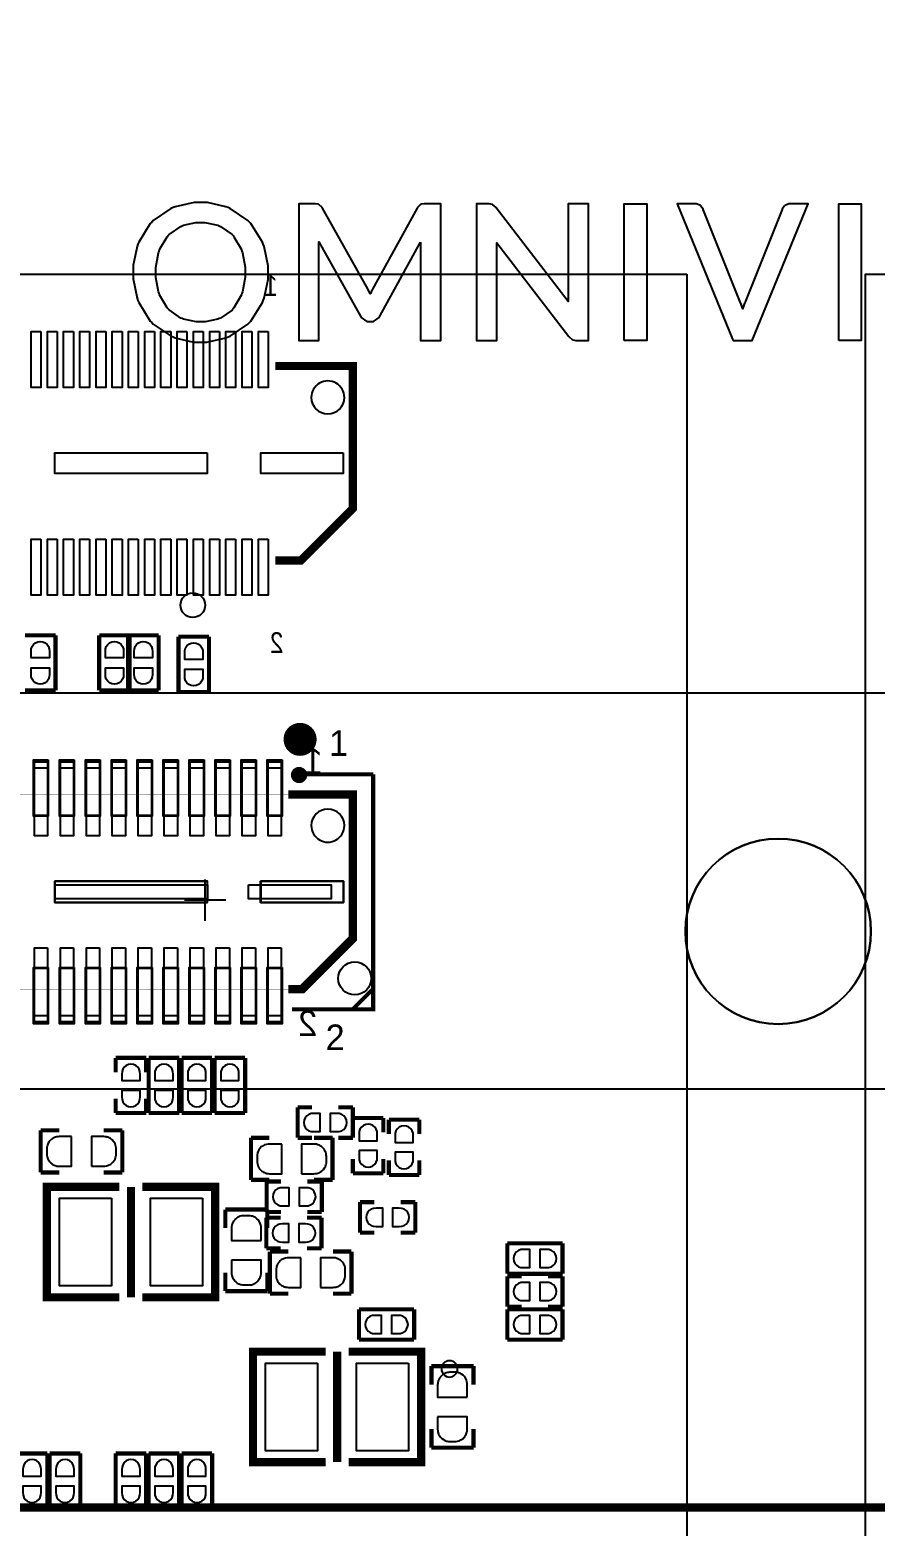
# Model space of a CAD drawing. Extents: x -163 to 81, y -104 to 74.
# Drawn here: x -4 to 22.04, y -77.41 to -31.29 of the extents above; entities that cross this region are included whole.
import ezdxf

# ---------------------------------------------------------------- set-up
doc = ezdxf.new("R2010")
doc.units = 0
for name, color, linetype in [('BG_OUTLINE', 254, 'CONTINUOUS'), ('DF_TITLE_BLOCK', 85, 'CONTINUOUS'), ('PG_DISPLAY_TOP', 85, 'CONTINUOUS'), ('PG_SILKSCREEN_TOP', 7, 'CONTINUOUS'), ('PIN_TOP', 143, 'CONTINUOUS')]:
    doc.layers.add(name, color=color, linetype=linetype)

msp = doc.modelspace()

# ---------------------------------------------------------------- linework, layer by layer
at = {"layer": 'BG_OUTLINE'}
msp.add_lwpolyline([(-125.323854, -63.92799), (74.676, -63.92799), (74.676, 66.072004), (-125.323854, 66.072004)], close=True, dxfattribs=at)
at = {"layer": 'DF_TITLE_BLOCK', "const_width": 0.254}
msp.add_lwpolyline([(-92.329, -103.505), (47.371, -103.505), (47.371, -76.835), (-92.329, -76.835), (-92.329, -103.505)], dxfattribs=at)
at = {"layer": 'PG_DISPLAY_TOP'}
for points in [[(16.235934, -38.817296), (16.235934, -84.517484), (-24.363934, -84.517484), (-24.363934, -38.817296)], [(62.336934, -38.817296), (62.336934, -84.517484), (21.737066, -84.517484), (21.737066, -38.817296)], [(-3.664204, -40.58539), (-3.664204, -42.31259), (-3.964178, -42.31259), (-3.964178, -40.58539)], [(-3.163824, -40.58539), (-3.163824, -42.31259), (-3.463798, -42.31259), (-3.463798, -40.58539)], [(-2.664206, -40.58539), (-2.664206, -42.31259), (-2.96418, -42.31259), (-2.96418, -40.58539)], [(-2.163826, -40.58539), (-2.163826, -42.31259), (-2.4638, -42.31259), (-2.4638, -40.58539)], [(-1.664208, -40.58539), (-1.664208, -42.31259), (-1.964182, -42.31259), (-1.964182, -40.58539)], [(-1.163828, -40.58539), (-1.163828, -42.31259), (-1.463802, -42.31259), (-1.463802, -40.58539)], [(-0.66421, -40.58539), (-0.66421, -42.31259), (-0.964184, -42.31259), (-0.964184, -40.58539)], [(-0.16383, -40.58539), (-0.16383, -42.31259), (-0.463804, -42.31259), (-0.463804, -40.58539)], [(0.335788, -40.58539), (0.335788, -42.31259), (0.035814, -42.31259), (0.035814, -40.58539)], [(0.836168, -40.58539), (0.836168, -42.31259), (0.536194, -42.31259), (0.536194, -40.58539)], [(1.335786, -40.58539), (1.335786, -42.31259), (1.035812, -42.31259), (1.035812, -40.58539)], [(1.836166, -40.58539), (1.836166, -42.31259), (1.536192, -42.31259), (1.536192, -40.58539)], [(2.335784, -40.58539), (2.335784, -42.31259), (2.03581, -42.31259), (2.03581, -40.58539)], [(2.83591, -40.58539), (2.83591, -42.31259), (2.535936, -42.31259), (2.535936, -40.58539)], [(3.335782, -40.58539), (3.335782, -42.31259), (3.035808, -42.31259), (3.035808, -40.58539)], [(1.4605, -44.33189), (1.4605, -44.96689), (-3.2385, -44.96689), (-3.2385, -44.33189)], [(5.650992, -44.33189), (5.650992, -44.96689), (3.110992, -44.96689), (3.110992, -44.33189)], [(-3.664204, -46.98619), (-3.664204, -48.71339), (-3.964178, -48.71339), (-3.964178, -46.98619)], [(-3.163824, -46.98619), (-3.163824, -48.71339), (-3.463798, -48.71339), (-3.463798, -46.98619)], [(-2.664206, -46.98619), (-2.664206, -48.71339), (-2.96418, -48.71339), (-2.96418, -46.98619)], [(-2.163826, -46.98619), (-2.163826, -48.71339), (-2.4638, -48.71339), (-2.4638, -46.98619)], [(-1.664208, -46.98619), (-1.664208, -48.71339), (-1.964182, -48.71339), (-1.964182, -46.98619)], [(-1.163828, -46.98619), (-1.163828, -48.71339), (-1.463802, -48.71339), (-1.463802, -46.98619)], [(-0.66421, -46.98619), (-0.66421, -48.71339), (-0.964184, -48.71339), (-0.964184, -46.98619)], [(-0.16383, -46.98619), (-0.16383, -48.71339), (-0.463804, -48.71339), (-0.463804, -46.98619)], [(0.335788, -46.98619), (0.335788, -48.71339), (0.035814, -48.71339), (0.035814, -46.98619)], [(0.836168, -46.98619), (0.836168, -48.71339), (0.536194, -48.71339), (0.536194, -46.98619)], [(1.335786, -46.98619), (1.335786, -48.71339), (1.035812, -48.71339), (1.035812, -46.98619)], [(1.836166, -46.98619), (1.836166, -48.71339), (1.536192, -48.71339), (1.536192, -46.98619)], [(2.335784, -46.98619), (2.335784, -48.71339), (2.03581, -48.71339), (2.03581, -46.98619)], [(2.83591, -46.98619), (2.83591, -48.71339), (2.535936, -48.71339), (2.535936, -46.98619)], [(3.335782, -46.98619), (3.335782, -48.71339), (3.035808, -48.71339), (3.035808, -46.98619)], [(-3.43535, -53.79339), (-3.43535, -55.52059), (-3.89255, -55.52059), (-3.89255, -53.79339)], [(-2.635504, -53.79339), (-2.635504, -55.52059), (-3.092704, -55.52059), (-3.092704, -53.79339)], [(-1.835404, -53.79339), (-1.835404, -55.52059), (-2.292604, -55.52059), (-2.292604, -53.79339)], [(-1.035304, -53.79339), (-1.035304, -55.52059), (-1.492504, -55.52059), (-1.492504, -53.79339)], [(-0.235458, -53.79339), (-0.235458, -55.52059), (-0.692658, -55.52059), (-0.692658, -53.79339)], [(0.564642, -53.79339), (0.564642, -55.52059), (0.107442, -55.52059), (0.107442, -53.79339)], [(1.364488, -53.79339), (1.364488, -55.52059), (0.907288, -55.52059), (0.907288, -53.79339)], [(2.164588, -53.79339), (2.164588, -55.52059), (1.707388, -55.52059), (1.707388, -53.79339)], [(2.964688, -53.79339), (2.964688, -55.52059), (2.507488, -55.52059), (2.507488, -53.79339)], [(3.764534, -53.79339), (3.764534, -55.52059), (3.307334, -55.52059), (3.307334, -53.79339)], [(-3.885184, -55.49265), (-3.435096, -55.49265), (-3.435096, -54.04231), (-3.885184, -54.04231)], [(-3.085338, -55.49265), (-2.63525, -55.49265), (-2.63525, -54.04231), (-3.085338, -54.04231)], [(-2.285238, -55.49265), (-1.83515, -55.49265), (-1.83515, -54.04231), (-2.285238, -54.04231)], [(-1.485138, -55.49265), (-1.03505, -55.49265), (-1.03505, -54.04231), (-1.485138, -54.04231)], [(-0.685292, -55.49265), (-0.235204, -55.49265), (-0.235204, -54.04231), (-0.685292, -54.04231)], [(0.114808, -55.49265), (0.564896, -55.49265), (0.564896, -54.04231), (0.114808, -54.04231)], [(0.914654, -55.49265), (1.364742, -55.49265), (1.364742, -54.04231), (0.914654, -54.04231)], [(1.714754, -55.49265), (2.164842, -55.49265), (2.164842, -54.04231), (1.714754, -54.04231)], [(2.514854, -55.49265), (2.964942, -55.49265), (2.964942, -54.04231), (2.514854, -54.04231)], [(3.3147, -55.49265), (3.764788, -55.49265), (3.764788, -54.04231), (3.3147, -54.04231)], [(1.4605, -57.53227), (1.4605, -58.18251), (-3.2385, -58.18251), (-3.2385, -57.53227)], [(1.464818, -58.18251), (1.464818, -57.532524), (-3.235198, -57.532524), (-3.235198, -58.18251)], [(5.65658, -57.53227), (5.65658, -58.18251), (3.10642, -58.18251), (3.10642, -57.53227)], [(5.659882, -58.18251), (5.659882, -57.532524), (3.109976, -57.532524), (3.109976, -58.18251)], [(-3.43535, -60.19419), (-3.43535, -61.92139), (-3.89255, -61.92139), (-3.89255, -60.19419)], [(-3.885184, -61.67247), (-3.435096, -61.67247), (-3.435096, -60.22213), (-3.885184, -60.22213)], [(-2.635504, -60.19419), (-2.635504, -61.92139), (-3.092704, -61.92139), (-3.092704, -60.19419)], [(-3.085338, -61.67247), (-2.63525, -61.67247), (-2.63525, -60.22213), (-3.085338, -60.22213)], [(-1.835404, -60.19419), (-1.835404, -61.92139), (-2.292604, -61.92139), (-2.292604, -60.19419)], [(-2.285238, -61.67247), (-1.83515, -61.67247), (-1.83515, -60.22213), (-2.285238, -60.22213)], [(-1.035304, -60.19419), (-1.035304, -61.92139), (-1.492504, -61.92139), (-1.492504, -60.19419)], [(-1.485138, -61.67247), (-1.03505, -61.67247), (-1.03505, -60.22213), (-1.485138, -60.22213)], [(-0.235458, -60.19419), (-0.235458, -61.92139), (-0.692658, -61.92139), (-0.692658, -60.19419)], [(-0.685292, -61.67247), (-0.235204, -61.67247), (-0.235204, -60.22213), (-0.685292, -60.22213)], [(0.564642, -60.19419), (0.564642, -61.92139), (0.107442, -61.92139), (0.107442, -60.19419)], [(0.114808, -61.67247), (0.564896, -61.67247), (0.564896, -60.22213), (0.114808, -60.22213)], [(1.364488, -60.19419), (1.364488, -61.92139), (0.907288, -61.92139), (0.907288, -60.19419)], [(0.914654, -61.67247), (1.364742, -61.67247), (1.364742, -60.22213), (0.914654, -60.22213)], [(2.164588, -60.19419), (2.164588, -61.92139), (1.707388, -61.92139), (1.707388, -60.19419)], [(1.714754, -61.67247), (2.164842, -61.67247), (2.164842, -60.22213), (1.714754, -60.22213)], [(2.964688, -60.19419), (2.964688, -61.92139), (2.507488, -61.92139), (2.507488, -60.19419)], [(2.514854, -61.67247), (2.964942, -61.67247), (2.964942, -60.22213), (2.514854, -60.22213)], [(3.764534, -60.19419), (3.764534, -61.92139), (3.307334, -61.92139), (3.307334, -60.19419)], [(3.3147, -61.67247), (3.764788, -61.67247), (3.764788, -60.22213), (3.3147, -60.22213)], [(-2.7178, -65.40119), (-3.0988, -65.40119), (-3.1369, -65.40373), (-3.18516, -65.41135), (-3.24866, -65.43167), (-3.31724, -65.46977), (-3.35026, -65.49263), (-3.38836, -65.53327), (-3.42138, -65.57645), (-3.44932, -65.62471), (-3.46456, -65.67297), (-3.46964, -65.69837), (-3.4798, -65.73901), (-3.4798, -65.93713), (-3.47726, -65.97015), (-3.47218, -66.01333), (-3.46202, -66.05143), (-3.44678, -66.08953), (-3.43154, -66.12001), (-3.41122, -66.15303), (-3.39344, -66.17589), (-3.37058, -66.20129), (-3.3528, -66.21907), (-3.32994, -66.23685), (-3.30962, -66.25209), (-3.28422, -66.26733), (-3.25374, -66.28257), (-3.22072, -66.29527), (-3.19532, -66.30289), (-3.17754, -66.30797), (-3.13944, -66.31305), (-3.0988, -66.31559), (-2.7178, -66.31559)], [(-2.1082, -66.31559), (-1.7272, -66.31559), (-1.6891, -66.31305), (-1.64084, -66.30543), (-1.57734, -66.28511), (-1.50876, -66.24701), (-1.47574, -66.22415), (-1.43764, -66.18351), (-1.40462, -66.14033), (-1.37668, -66.09207), (-1.36144, -66.04381), (-1.35636, -66.01841), (-1.3462, -65.97777), (-1.3462, -65.77965), (-1.34874, -65.74663), (-1.35382, -65.70345), (-1.36398, -65.66535), (-1.37922, -65.62725), (-1.39446, -65.59677), (-1.41478, -65.56375), (-1.43256, -65.54089), (-1.45542, -65.51549), (-1.4732, -65.49771), (-1.49606, -65.47993), (-1.51638, -65.46469), (-1.54178, -65.44945), (-1.57226, -65.43421), (-1.60528, -65.42151), (-1.63068, -65.41389), (-1.64846, -65.40881), (-1.68656, -65.40373), (-1.7272, -65.40119), (-2.1082, -65.40119)], [(3.7592, -65.62979), (3.3782, -65.62979), (3.3401, -65.63233), (3.29184, -65.63995), (3.22834, -65.66027), (3.15976, -65.69837), (3.12674, -65.72123), (3.08864, -65.76187), (3.05562, -65.80505), (3.02768, -65.85331), (3.01244, -65.90157), (3.00736, -65.92697), (2.9972, -65.96761), (2.9972, -66.16573), (2.99974, -66.19875), (3.00482, -66.24193), (3.01498, -66.28003), (3.03022, -66.31813), (3.04546, -66.34861), (3.06578, -66.38163), (3.08356, -66.40449), (3.10642, -66.42989), (3.1242, -66.44767), (3.14706, -66.46545), (3.16738, -66.48069), (3.19278, -66.49593), (3.22326, -66.51117), (3.25628, -66.52387), (3.28168, -66.53149), (3.29946, -66.53657), (3.33756, -66.54165), (3.3782, -66.54419), (3.7592, -66.54419)], [(4.3688, -66.54419), (4.7498, -66.54419), (4.7879, -66.54165), (4.83616, -66.53403), (4.89966, -66.51371), (4.96824, -66.47561), (5.00126, -66.45275), (5.03936, -66.41211), (5.07238, -66.36893), (5.10032, -66.32067), (5.11556, -66.27241), (5.12064, -66.24701), (5.1308, -66.20637), (5.1308, -66.00825), (5.12826, -65.97523), (5.12318, -65.93205), (5.11302, -65.89395), (5.09778, -65.85585), (5.08254, -65.82537), (5.06222, -65.79235), (5.04444, -65.76949), (5.02158, -65.74409), (5.0038, -65.72631), (4.98094, -65.70853), (4.96062, -65.69329), (4.93522, -65.67805), (4.90474, -65.66281), (4.87172, -65.65011), (4.84632, -65.64249), (4.82854, -65.63741), (4.79044, -65.63233), (4.7498, -65.62979), (4.3688, -65.62979)], [(-1.491234, -67.30238), (-1.491234, -70.0024), (-3.09118, -70.0024), (-3.09118, -67.30238)], [(1.31318, -67.30238), (1.31318, -70.0024), (-0.286766, -70.0024), (-0.286766, -67.30238)], [(3.1242, -68.60159), (3.1242, -68.22059), (3.12166, -68.18249), (3.11404, -68.13423), (3.09372, -68.07073), (3.05562, -68.00215), (3.03276, -67.96913), (2.99212, -67.93103), (2.94894, -67.89801), (2.90068, -67.87007), (2.85242, -67.85483), (2.82702, -67.84975), (2.78638, -67.83959), (2.58826, -67.83959), (2.55524, -67.84213), (2.51206, -67.84721), (2.47396, -67.85737), (2.43586, -67.87261), (2.40538, -67.88785), (2.37236, -67.90817), (2.3495, -67.92595), (2.3241, -67.94881), (2.30632, -67.96659), (2.28854, -67.98945), (2.2733, -68.00977), (2.25806, -68.03517), (2.24282, -68.06565), (2.23012, -68.09867), (2.2225, -68.12407), (2.21742, -68.14185), (2.21234, -68.17995), (2.2098, -68.22059), (2.2098, -68.60159)], [(4.3434, -69.13499), (3.9624, -69.13499), (3.9243, -69.13753), (3.87604, -69.14515), (3.81254, -69.16547), (3.74396, -69.20357), (3.71094, -69.22643), (3.67284, -69.26707), (3.63982, -69.31025), (3.61188, -69.35851), (3.59664, -69.40677), (3.59156, -69.43217), (3.5814, -69.47281), (3.5814, -69.67093), (3.58394, -69.70395), (3.58902, -69.74713), (3.59918, -69.78523), (3.61442, -69.82333), (3.62966, -69.85381), (3.64998, -69.88683), (3.66776, -69.90969), (3.69062, -69.93509), (3.7084, -69.95287), (3.73126, -69.97065), (3.75158, -69.98589), (3.77698, -70.00113), (3.80746, -70.01637), (3.84048, -70.02907), (3.86588, -70.03669), (3.88366, -70.04177), (3.92176, -70.04685), (3.9624, -70.04939), (4.3434, -70.04939)], [(4.953, -70.04939), (5.334, -70.04939), (5.3721, -70.04685), (5.42036, -70.03923), (5.48386, -70.01891), (5.55244, -69.98081), (5.58546, -69.95795), (5.62356, -69.91731), (5.65658, -69.87413), (5.68452, -69.82587), (5.69976, -69.77761), (5.70484, -69.75221), (5.715, -69.71157), (5.715, -69.51345), (5.71246, -69.48043), (5.70738, -69.43725), (5.69722, -69.39915), (5.68198, -69.36105), (5.66674, -69.33057), (5.64642, -69.29755), (5.62864, -69.27469), (5.60578, -69.24929), (5.588, -69.23151), (5.56514, -69.21373), (5.54482, -69.19849), (5.51942, -69.18325), (5.48894, -69.16801), (5.45592, -69.15531), (5.43052, -69.14769), (5.41274, -69.14261), (5.37464, -69.13753), (5.334, -69.13499), (4.953, -69.13499)], [(2.2098, -69.21119), (2.2098, -69.59219), (2.21234, -69.63029), (2.21996, -69.67855), (2.24028, -69.74205), (2.27838, -69.81063), (2.30124, -69.84365), (2.34188, -69.88175), (2.38506, -69.91477), (2.43332, -69.94271), (2.48158, -69.95795), (2.50698, -69.96303), (2.54762, -69.97319), (2.74574, -69.97319), (2.77876, -69.97065), (2.82194, -69.96557), (2.86004, -69.95541), (2.89814, -69.94017), (2.92862, -69.92493), (2.96164, -69.90461), (2.9845, -69.88683), (3.0099, -69.86397), (3.02768, -69.84619), (3.04546, -69.82333), (3.0607, -69.80301), (3.07594, -69.77761), (3.09118, -69.74713), (3.10388, -69.71411), (3.1115, -69.68871), (3.11658, -69.67093), (3.12166, -69.63283), (3.1242, -69.59219), (3.1242, -69.21119)], [(4.858766, -72.38238), (4.858766, -75.0824), (3.25882, -75.0824), (3.25882, -72.38238)], [(7.662926, -72.38238), (7.662926, -75.0824), (6.063234, -75.0824), (6.063234, -72.38238)], [(9.4742, -73.42759), (9.4742, -73.04659), (9.47166, -73.00849), (9.46404, -72.96023), (9.44372, -72.89673), (9.40562, -72.82815), (9.38276, -72.79513), (9.34212, -72.75703), (9.29894, -72.72401), (9.25068, -72.69607), (9.20242, -72.68083), (9.17702, -72.67575), (9.13638, -72.66559), (8.93826, -72.66559), (8.90524, -72.66813), (8.86206, -72.67321), (8.82396, -72.68337), (8.78586, -72.69861), (8.75538, -72.71385), (8.72236, -72.73417), (8.6995, -72.75195), (8.6741, -72.77481), (8.65632, -72.79259), (8.63854, -72.81545), (8.6233, -72.83577), (8.60806, -72.86117), (8.59282, -72.89165), (8.58012, -72.92467), (8.5725, -72.95007), (8.56742, -72.96785), (8.56234, -73.00595), (8.5598, -73.04659), (8.5598, -73.42759)], [(8.5598, -74.03719), (8.5598, -74.41819), (8.56234, -74.45629), (8.56996, -74.50455), (8.59028, -74.56805), (8.62838, -74.63663), (8.65124, -74.66965), (8.69188, -74.70775), (8.73506, -74.74077), (8.78332, -74.76871), (8.83158, -74.78395), (8.85698, -74.78903), (8.89762, -74.79919), (9.09574, -74.79919), (9.12876, -74.79665), (9.17194, -74.79157), (9.21004, -74.78141), (9.24814, -74.76617), (9.27862, -74.75093), (9.31164, -74.73061), (9.3345, -74.71283), (9.3599, -74.68997), (9.37768, -74.67219), (9.39546, -74.64933), (9.4107, -74.62901), (9.42594, -74.60361), (9.44118, -74.57313), (9.45388, -74.54011), (9.4615, -74.51471), (9.46658, -74.49693), (9.47166, -74.45883), (9.4742, -74.41819), (9.4742, -74.03719)]]:
    msp.add_lwpolyline(points, close=True, dxfattribs=at)
for points, const_width in [([(3.556, -41.65219), (5.9436, -41.65219), (5.9436, -46.04639), (4.3434, -47.64659), (3.556, -47.64659)], 0.254), ([(4.339844, -60.857384), (5.93979, -59.257438), (5.93979, -54.857396), (-14.06017, -54.857396), (-14.06017, -59.257438), (-12.460224, -60.857384), (4.339844, -60.857384)], 0.009906), ([(3.9624, -54.86019), (5.9436, -54.86019), (5.9436, -59.30519), (4.3942, -60.85459), (3.9624, -60.85459)], 0.254), ([(4.139692, -60.857892), (4.339336, -60.857892), (5.93979, -59.257438), (5.93979, -54.857396), (4.139692, -54.857396)], 0.199898), ([(-1.3589, -62.97549), (-1.3589, -63.41999)], 0.127), ([(-1.3589, -62.97549), (-0.4191, -62.97549)], 0.127), ([(-0.4191, -62.97549), (-0.4191, -63.41999)], 0.127), ([(-0.3429, -62.97549), (0.5969, -62.97549)], 0.127), ([(-0.3429, -62.97549), (-0.3429, -64.67729)], 0.127), ([(0.5969, -62.97549), (0.5969, -64.67729)], 0.127), ([(1.6129, -62.97549), (0.6731, -62.97549)], 0.127), ([(0.6731, -64.67729), (0.6731, -62.97549)], 0.127), ([(1.6129, -64.67729), (1.6129, -62.97549)], 0.127), ([(2.6289, -62.97549), (1.6891, -62.97549)], 0.127), ([(1.6891, -64.67729), (1.6891, -62.97549)], 0.127), ([(2.6289, -64.67729), (2.6289, -62.97549)], 0.127), ([(-1.3589, -64.23279), (-1.3589, -64.67729)], 0.127), ([(-0.4191, -64.23279), (-0.4191, -64.67729)], 0.127), ([(4.24688, -64.49949), (4.69138, -64.49949)], 0.127), ([(4.24688, -65.43929), (4.24688, -64.49949)], 0.127), ([(5.50418, -64.49949), (5.94868, -64.49949)], 0.127), ([(5.94868, -65.43929), (5.94868, -64.49949)], 0.127), ([(-1.3589, -64.67729), (-0.4191, -64.67729)], 0.127), ([(-0.3429, -64.67729), (0.5969, -64.67729)], 0.127), ([(1.6129, -64.67729), (0.6731, -64.67729)], 0.127), ([(2.6289, -64.67729), (1.6891, -64.67729)], 0.127), ([(5.94868, -64.82969), (5.94868, -65.27419)], 0.127), ([(5.94868, -64.82969), (6.88848, -64.82969)], 0.127), ([(6.88848, -64.82969), (6.88848, -65.27419)], 0.127), ([(7.057136, -64.88049), (7.057136, -65.32499)], 0.127), ([(7.057136, -64.88049), (7.996936, -64.88049)], 0.127), ([(7.996936, -64.88049), (7.996936, -65.32499)], 0.127), ([(-3.6703, -65.21069), (-3.0988, -65.21069)], 0.127), ([(-3.6703, -66.50609), (-3.6703, -65.21069)], 0.127), ([(-1.7272, -65.21069), (-1.1557, -65.21069)], 0.127), ([(-1.1557, -66.50609), (-1.1557, -65.21069)], 0.127), ([(2.8067, -65.43929), (2.8067, -66.73469)], 0.127), ([(3.3782, -65.43929), (2.8067, -65.43929)], 0.127), ([(4.24688, -65.43929), (4.69138, -65.43929)], 0.127), ([(5.3213, -65.43929), (4.7498, -65.43929)], 0.127), ([(5.3213, -65.43929), (5.3213, -66.73469)], 0.127), ([(5.50418, -65.43929), (5.94868, -65.43929)], 0.127), ([(5.94868, -66.08699), (5.94868, -66.53149)], 0.127), ([(6.88848, -66.08699), (6.88848, -66.53149)], 0.127), ([(7.057136, -66.13779), (7.057136, -66.58229)], 0.127), ([(7.996936, -66.13779), (7.996936, -66.58229)], 0.127), ([(-3.6703, -66.50609), (-3.0988, -66.50609)], 0.127), ([(-1.2446, -66.95059), (-3.4798, -66.95059), (-3.4798, -70.35419), (-1.2446, -70.35419)], 0.254), ([(-1.7272, -66.50609), (-1.1557, -66.50609)], 0.127), ([(-0.889, -66.95059), (-0.889, -70.35419)], 0.254), ([(-0.5334, -66.95059), (1.7018, -66.95059), (1.7018, -70.35419), (-0.5334, -70.35419)], 0.254), ([(3.3782, -66.73469), (2.8067, -66.73469)], 0.127), ([(3.2893, -67.72529), (3.2893, -66.78549)], 0.127), ([(3.2893, -66.78549), (3.7338, -66.78549)], 0.127), ([(4.5466, -66.78549), (4.9911, -66.78549)], 0.127), ([(5.3213, -66.73469), (4.7498, -66.73469)], 0.127), ([(4.9911, -67.72529), (4.9911, -66.78549)], 0.127), ([(5.94868, -66.53149), (6.88848, -66.53149)], 0.127), ([(7.057136, -66.58229), (7.996936, -66.58229)], 0.127), ([(2.0193, -67.64909), (3.3147, -67.64909)], 0.127), ([(2.0193, -67.64909), (2.0193, -68.22059)], 0.127), ([(3.2893, -67.72529), (3.7338, -67.72529)], 0.127), ([(3.3147, -67.64909), (3.3147, -68.22059)], 0.127), ([(4.5466, -67.72529), (4.9911, -67.72529)], 0.127), ([(6.612636, -67.42049), (6.168136, -67.42049)], 0.127), ([(6.168136, -67.42049), (6.168136, -68.36029)], 0.127), ([(7.869936, -67.42049), (7.425436, -67.42049)], 0.127), ([(7.869936, -67.42049), (7.869936, -68.36029)], 0.127), ([(3.279902, -67.90309), (3.279902, -68.84289)], 0.127), ([(3.724402, -67.90309), (3.279902, -67.90309)], 0.127), ([(4.981702, -67.90309), (4.537202, -67.90309)], 0.127), ([(4.981702, -67.90309), (4.981702, -68.84289)], 0.127), ([(6.612636, -68.36029), (6.168136, -68.36029)], 0.127), ([(7.869936, -68.36029), (7.425436, -68.36029)], 0.127), ([(10.7061, -68.69049), (12.4079, -68.69049)], 0.127), ([(10.7061, -69.63029), (10.7061, -68.69049)], 0.127), ([(12.4079, -69.63029), (12.4079, -68.69049)], 0.127), ([(3.724402, -68.84289), (3.279902, -68.84289)], 0.127), ([(3.3909, -68.94449), (3.3909, -70.23989)], 0.127), ([(3.9624, -68.94449), (3.3909, -68.94449)], 0.127), ([(4.981702, -68.84289), (4.537202, -68.84289)], 0.127), ([(5.9055, -68.94449), (5.334, -68.94449)], 0.127), ([(5.9055, -68.94449), (5.9055, -70.23989)], 0.127), ([(2.0193, -69.59219), (2.0193, -70.16369)], 0.127), ([(3.3147, -69.59219), (3.3147, -70.16369)], 0.127), ([(10.7061, -69.63029), (12.4079, -69.63029)], 0.127), ([(10.7061, -69.70649), (10.7061, -70.64629)], 0.127), ([(11.1506, -69.70649), (10.7061, -69.70649)], 0.127), ([(12.4079, -69.70649), (11.9634, -69.70649)], 0.127), ([(12.4079, -69.70649), (12.4079, -70.64629)], 0.127), ([(2.0193, -70.16369), (3.3147, -70.16369)], 0.127), ([(3.9624, -70.23989), (3.3909, -70.23989)], 0.127), ([(5.9055, -70.23989), (5.334, -70.23989)], 0.127), ([(7.8359, -70.72249), (6.1341, -70.72249)], 0.127), ([(6.1341, -70.72249), (6.1341, -71.66229)], 0.127), ([(7.8359, -70.72249), (7.8359, -71.66229)], 0.127), ([(11.1506, -70.64629), (10.7061, -70.64629)], 0.127), ([(10.7061, -70.72249), (12.4079, -70.72249)], 0.127), ([(10.7061, -71.66229), (10.7061, -70.72249)], 0.127), ([(12.4079, -70.64629), (11.9634, -70.64629)], 0.127), ([(12.4079, -71.66229), (12.4079, -70.72249)], 0.127), ([(5.1054, -75.43419), (2.8702, -75.43419), (2.8702, -72.03059), (5.1054, -72.03059)], 0.254), ([(5.461, -75.43419), (5.461, -72.03059)], 0.254), ([(5.8166, -75.43419), (8.0518, -75.43419), (8.0518, -72.03059), (5.8166, -72.03059)], 0.254), ([(7.8359, -71.66229), (6.1341, -71.66229)], 0.127), ([(10.7061, -71.66229), (12.4079, -71.66229)], 0.127), ([(8.3693, -72.47509), (9.6647, -72.47509)], 0.127), ([(8.3693, -72.47509), (8.3693, -73.04659)], 0.127), ([(9.6647, -72.47509), (9.6647, -73.04659)], 0.127), ([(8.3693, -74.41819), (8.3693, -74.98969)], 0.127), ([(9.6647, -74.41819), (9.6647, -74.98969)], 0.127), ([(-3.4671, -75.16749), (-4.4069, -75.16749)], 0.127), ([(-3.4671, -76.86929), (-3.4671, -75.16749)], 0.127), ([(-2.4511, -75.16749), (-3.3909, -75.16749)], 0.127), ([(-3.3909, -76.86929), (-3.3909, -75.16749)], 0.127), ([(-2.4511, -76.86929), (-2.4511, -75.16749)], 0.127), ([(-0.4191, -75.16749), (-1.3589, -75.16749)], 0.127), ([(-1.3589, -76.86929), (-1.3589, -75.16749)], 0.127), ([(-0.4191, -76.86929), (-0.4191, -75.16749)], 0.127), ([(0.5969, -75.16749), (-0.3429, -75.16749)], 0.127), ([(-0.3429, -76.86929), (-0.3429, -75.16749)], 0.127), ([(0.5969, -76.86929), (0.5969, -75.16749)], 0.127), ([(0.6731, -75.16749), (1.6129, -75.16749)], 0.127), ([(0.6731, -75.16749), (0.6731, -76.86929)], 0.127), ([(1.6129, -75.16749), (1.6129, -76.86929)], 0.127), ([(8.3693, -74.98969), (9.6647, -74.98969)], 0.127), ([(-3.4671, -76.86929), (-4.4069, -76.86929)], 0.127), ([(-2.4511, -76.86929), (-3.3909, -76.86929)], 0.127), ([(-0.4191, -76.86929), (-1.3589, -76.86929)], 0.127), ([(0.5969, -76.86929), (-0.3429, -76.86929)], 0.127), ([(0.6731, -76.86929), (1.6129, -76.86929)], 0.127)]:
    msp.add_lwpolyline(points, dxfattribs=dict(at, const_width=const_width))
for points in [[(4.666742, -42.619422, 0.999948), (5.685282, -42.619422, 1.000052), (4.666742, -42.619422)], [(-18.978118, -76.732638), (56.958992, -76.732638, 0.414214), (58.990992, -74.700638), (58.990992, -53.76799, 0.414214), (56.958992, -51.73599), (-18.978118, -51.73599, 0.414214), (-21.010118, -53.76799), (-21.010118, -74.700638, 0.414214), (-18.978118, -76.732638)], [(4.66725, -55.81777, 1.000052), (5.68579, -55.81777, 0.999948), (4.66725, -55.81777)], [(21.9075, -59.07659, 1), (16.1925, -59.07659, 1), (21.9075, -59.07659)], [(9.175242, -72.561958, 1), (8.67537, -72.561958, 1), (9.175242, -72.561958)]]:
    msp.add_lwpolyline(points, format="xyb", dxfattribs=at)
at = {"layer": 'PG_DISPLAY_TOP', "const_width": 0.249936}
msp.add_lwpolyline([(4.414774, -54.257448, 1.000463), (4.164838, -54.257448, 0.999538), (4.414774, -54.257448)], format="xyb", dxfattribs=at)
at = {"layer": 'PG_DISPLAY_TOP'}
for points in [[(1.397, -58.748422), (1.397, -57.478422)], [(2.032, -58.113422), (0.762, -58.113422)]]:
    msp.add_lwpolyline(points, dxfattribs=at)
for points in [[(-0.726186, -63.67399), (-0.6096, -63.67399), (-0.6096, -63.47206, 1.099998), (-1.1684, -63.47206), (-1.1684, -63.67399)], [(0.289814, -63.67399), (0.4064, -63.67399), (0.4064, -63.47206, 1.099998), (-0.1524, -63.47206), (-0.1524, -63.67399)], [(1.305814, -63.67399), (1.4224, -63.67399), (1.4224, -63.47206, 1.099998), (0.8636, -63.47206), (0.8636, -63.67399)], [(2.321814, -63.67399), (2.4384, -63.67399), (2.4384, -63.47206, 1.099998), (1.8796, -63.47206), (1.8796, -63.67399)], [(-1.051814, -63.97879), (-1.1684, -63.97879), (-1.1684, -64.18072, 1.099998), (-0.6096, -64.18072), (-0.6096, -63.97879)], [(-0.035814, -63.97879), (-0.1524, -63.97879), (-0.1524, -64.18072, 1.099998), (0.4064, -64.18072), (0.4064, -63.97879)], [(0.980186, -63.97879), (0.8636, -63.97879), (0.8636, -64.18072, 1.099998), (1.4224, -64.18072), (1.4224, -63.97879)], [(1.996186, -63.97879), (1.8796, -63.97879), (1.8796, -64.18072, 1.099998), (2.4384, -64.18072), (2.4384, -63.97879)], [(4.94538, -64.806576), (4.94538, -64.68999), (4.74345, -64.68999, 1.099998), (4.74345, -65.24879), (4.94538, -65.24879)], [(5.25018, -65.132204), (5.25018, -65.24879), (5.45211, -65.24879, 1.099998), (5.45211, -64.68999), (5.25018, -64.68999)], [(6.581394, -65.52819), (6.69798, -65.52819), (6.69798, -65.32626, 1.099998), (6.13918, -65.32626), (6.13918, -65.52819)], [(7.68985, -65.57899), (7.806436, -65.57899), (7.806436, -65.37706, 1.099998), (7.247636, -65.37706), (7.247636, -65.57899)], [(6.255766, -65.83299), (6.13918, -65.83299), (6.13918, -66.03492, 1.099998), (6.69798, -66.03492), (6.69798, -65.83299)], [(7.364222, -65.88379), (7.247636, -65.88379), (7.247636, -66.08572, 1.099998), (7.806436, -66.08572), (7.806436, -65.88379)], [(3.9878, -67.092576), (3.9878, -66.97599), (3.78587, -66.97599, 1.099998), (3.78587, -67.53479), (3.9878, -67.53479)], [(4.2926, -67.418204), (4.2926, -67.53479), (4.49453, -67.53479, 1.099998), (4.49453, -66.97599), (4.2926, -66.97599)], [(6.866636, -67.727576), (6.866636, -67.61099), (6.664706, -67.61099, 1.099998), (6.664706, -68.16979), (6.866636, -68.16979)], [(7.171436, -68.053204), (7.171436, -68.16979), (7.373366, -68.16979, 1.099998), (7.373366, -67.61099), (7.171436, -67.61099)], [(3.978402, -68.210176), (3.978402, -68.09359), (3.776472, -68.09359, 1.099998), (3.776472, -68.65239), (3.978402, -68.65239)], [(4.283202, -68.535804), (4.283202, -68.65239), (4.485132, -68.65239, 1.099998), (4.485132, -68.09359), (4.283202, -68.09359)], [(11.4046, -68.997576), (11.4046, -68.88099), (11.20267, -68.88099, 1.099998), (11.20267, -69.43979), (11.4046, -69.43979)], [(11.7094, -69.323204), (11.7094, -69.43979), (11.91133, -69.43979, 1.099998), (11.91133, -68.88099), (11.7094, -68.88099)], [(11.4046, -70.013576), (11.4046, -69.89699), (11.20267, -69.89699, 1.099998), (11.20267, -70.45579), (11.4046, -70.45579)], [(11.7094, -70.339204), (11.7094, -70.45579), (11.91133, -70.45579, 1.099998), (11.91133, -69.89699), (11.7094, -69.89699)], [(6.8326, -71.029576), (6.8326, -70.91299), (6.63067, -70.91299, 1.099998), (6.63067, -71.47179), (6.8326, -71.47179)], [(7.1374, -71.355204), (7.1374, -71.47179), (7.33933, -71.47179, 1.099998), (7.33933, -70.91299), (7.1374, -70.91299)], [(11.4046, -71.029576), (11.4046, -70.91299), (11.20267, -70.91299, 1.099998), (11.20267, -71.47179), (11.4046, -71.47179)], [(11.7094, -71.355204), (11.7094, -71.47179), (11.91133, -71.47179, 1.099998), (11.91133, -70.91299), (11.7094, -70.91299)], [(-3.774186, -75.86599), (-3.6576, -75.86599), (-3.6576, -75.66406, 1.099998), (-4.2164, -75.66406), (-4.2164, -75.86599)], [(-2.758186, -75.86599), (-2.6416, -75.86599), (-2.6416, -75.66406, 1.099998), (-3.2004, -75.66406), (-3.2004, -75.86599)], [(-0.726186, -75.86599), (-0.6096, -75.86599), (-0.6096, -75.66406, 1.099998), (-1.1684, -75.66406), (-1.1684, -75.86599)], [(0.289814, -75.86599), (0.4064, -75.86599), (0.4064, -75.66406, 1.099998), (-0.1524, -75.66406), (-0.1524, -75.86599)], [(1.305814, -75.86599), (1.4224, -75.86599), (1.4224, -75.66406, 1.099998), (0.8636, -75.66406), (0.8636, -75.86599)], [(-4.099814, -76.17079), (-4.2164, -76.17079), (-4.2164, -76.37272, 1.099998), (-3.6576, -76.37272), (-3.6576, -76.17079)], [(-3.083814, -76.17079), (-3.2004, -76.17079), (-3.2004, -76.37272, 1.099998), (-2.6416, -76.37272), (-2.6416, -76.17079)], [(-1.051814, -76.17079), (-1.1684, -76.17079), (-1.1684, -76.37272, 1.099998), (-0.6096, -76.37272), (-0.6096, -76.17079)], [(-0.035814, -76.17079), (-0.1524, -76.17079), (-0.1524, -76.37272, 1.099998), (0.4064, -76.37272), (0.4064, -76.17079)], [(0.980186, -76.17079), (0.8636, -76.17079), (0.8636, -76.37272, 1.099998), (1.4224, -76.37272), (1.4224, -76.17079)]]:
    msp.add_lwpolyline(points, format="xyb", close=True, dxfattribs=at)
at = {"layer": 'PG_SILKSCREEN_TOP'}
for points in [[(1.04267, -40.914574), (1.25476, -40.914574), (1.450594, -40.914574), (2.037588, -40.780716), (2.102358, -40.754554), (2.165858, -40.728392), (2.715514, -40.359076), (2.762504, -40.31234), (2.80797, -40.26408), (3.160776, -39.694866), (3.186938, -39.630096), (3.211576, -39.564056), (3.335782, -38.981126), (3.335782, -38.764718), (3.335782, -38.56355), (3.211576, -37.96411), (3.186938, -37.89934), (3.160776, -37.8333), (2.80797, -37.261292), (2.762504, -37.214556), (2.715514, -37.166296), (2.165858, -36.794186), (2.102358, -36.768024), (2.037588, -36.741862), (1.465834, -36.608004), (1.25476, -36.608004), (1.05918, -36.608004), (0.472186, -36.741862), (0.408686, -36.768024), (0.343916, -36.794186), (-0.2032, -37.166296), (-0.248666, -37.214556), (-0.294132, -37.261292), (-0.648208, -37.8333), (-0.6731, -37.89934), (-0.699262, -37.96411), (-0.823214, -38.54831), (-0.823214, -38.764718), (-0.823214, -38.964616), (-0.699262, -39.564056), (-0.6731, -39.630096), (-0.648208, -39.694866), (-0.294132, -40.26408), (-0.248666, -40.31234), (-0.2032, -40.359076), (0.34544, -40.728392), (0.408686, -40.754554), (0.472186, -40.780716)], [(8.034782, -37.831776), (8.034782, -40.869108), (8.660384, -40.869108), (8.660384, -36.6522), (8.182356, -36.6522), (8.149082, -36.6522), (8.052816, -36.665916), (8.044434, -36.670234), (8.033512, -36.673028), (7.938262, -36.768024), (7.930134, -36.783264), (6.55066, -39.286942), (6.543802, -39.298118), (6.487414, -39.413688), (6.483096, -39.426134), (6.477762, -39.413688), (6.42112, -39.300912), (6.415532, -39.29126), (5.008626, -36.783264), (4.998974, -36.768024), (4.903978, -36.673028), (4.892802, -36.66871), (4.88315, -36.665916), (4.789678, -36.6522), (4.756404, -36.6522), (4.278376, -36.6522), (4.278376, -40.869108), (4.903978, -40.869108), (4.903978, -37.828982), (6.181344, -40.11803), (6.199378, -40.15105), (6.375654, -40.28186), (6.441694, -40.28186), (6.521704, -40.28186), (6.580886, -40.28186), (6.76275, -40.15105), (6.782054, -40.11803)], [(10.384282, -37.895276), (10.384282, -37.886894), (10.384282, -37.862256), (10.384282, -37.852604), (12.604496, -40.740838), (12.612624, -40.75176), (12.703556, -40.833294), (12.713208, -40.838628), (12.72286, -40.842946), (12.82065, -40.869108), (12.856718, -40.869108), (13.205206, -40.869108), (13.205206, -36.6522), (12.579604, -36.6522), (12.579604, -39.607998), (12.579604, -39.61765), (12.580874, -39.64813), (12.580874, -39.661846), (10.360914, -36.772088), (10.351262, -36.759642), (10.264394, -36.68395), (10.256266, -36.679886), (10.246614, -36.674298), (10.148824, -36.6522), (10.11428, -36.6522), (9.75995, -36.6522), (9.75995, -40.869108), (10.384282, -40.869108)], [(14.307566, -40.867584), (14.307566, -36.6522), (15.000732, -36.6522), (15.000732, -40.867584)], [(17.643856, -40.824912), (17.66189, -40.869108), (18.254472, -40.869108), (19.972782, -36.6522), (19.422872, -36.6522), (19.384518, -36.6522), (19.268694, -36.70046), (19.257518, -36.710112), (19.246596, -36.718494), (19.173444, -36.817554), (19.16938, -36.82873), (18.024094, -39.700454), (18.01749, -39.71417), (17.963642, -39.872666), (17.959578, -39.889176), (17.95399, -39.872666), (17.898872, -39.716964), (17.893284, -39.703248), (16.742664, -36.82873), (16.737076, -36.816284), (16.662654, -36.712906), (16.653002, -36.706048), (16.64208, -36.696396), (16.52905, -36.6522), (16.489172, -36.6522), (15.943326, -36.6522)], [(20.915376, -40.867584), (20.915376, -36.6522), (21.608542, -36.6522), (21.608542, -40.867584)], [(-0.036322, -38.15969), (-0.019812, -38.112954), (-0.004572, -38.064694), (0.226822, -37.665152), (0.257302, -37.633402), (0.286004, -37.600382), (0.644398, -37.34943), (0.68707, -37.33292), (0.728472, -37.31514), (1.113028, -37.226748), (1.385824, -37.226748), (1.782572, -37.31514), (1.825498, -37.33292), (1.866646, -37.34943), (2.22504, -37.600382), (2.255266, -37.633402), (2.284222, -37.665152), (2.514346, -38.064694), (2.530856, -38.111684), (2.546096, -38.15842), (2.628646, -38.600888), (2.628646, -38.914832), (2.546096, -39.365682), (2.530856, -39.413688), (2.514346, -39.460678), (2.284222, -39.86022), (2.255266, -39.89324), (2.22504, -39.92499), (1.866646, -40.173148), (1.825498, -40.190928), (1.782572, -40.207692), (1.396746, -40.294306), (1.12268, -40.294306), (0.728472, -40.207692), (0.68707, -40.190928), (0.644398, -40.173148), (0.284734, -39.922196), (0.255778, -39.8907), (0.225552, -39.85895), (-0.004572, -39.460678), (-0.019812, -39.413688), (-0.036322, -39.365682), (-0.119126, -38.926008), (-0.119126, -38.61308)]]:
    msp.add_lwpolyline(points, close=True, dxfattribs=at)
at = {"layer": 'PG_SILKSCREEN_TOP', "const_width": 0.127}
for points in [[(-4.1529, -49.9491), (-3.2131, -49.9491)], [(-3.2131, -51.6509), (-3.2131, -49.9491)], [(-1.8669, -51.6509), (-1.8669, -49.9491)], [(-1.8669, -49.9491), (-0.9271, -49.9491)], [(-0.9779, -51.6509), (-0.9779, -49.9491)], [(-0.9779, -49.9491), (-0.0381, -49.9491)], [(-0.9271, -51.6509), (-0.9271, -49.9491)], [(-0.0381, -51.6509), (-0.0381, -49.9491)], [(0.57531, -51.69789), (0.57531, -49.99609)], [(0.57531, -49.99609), (1.51511, -49.99609)], [(1.51511, -51.69789), (1.51511, -49.99609)], [(-4.1529, -51.6509), (-3.2131, -51.6509)], [(-1.8669, -51.6509), (-0.9271, -51.6509)], [(-0.9779, -51.6509), (-0.0381, -51.6509)], [(0.57531, -51.69789), (1.51511, -51.69789)], [(6.574282, -54.235096), (6.574282, -60.844684), (5.939282, -61.479684), (4.06781, -61.479684)], [(4.06781, -54.235096), (6.574282, -54.235096)], [(6.574282, -54.235096), (6.574282, -61.479684), (4.06781, -61.479684)]]:
    msp.add_lwpolyline(points, dxfattribs=at)
at = {"layer": 'PG_SILKSCREEN_TOP', "const_width": 0.508}
msp.add_lwpolyline([(4.57581, -53.15839, 1), (4.06781, -53.15839, 1), (4.57581, -53.15839)], format="xyb", dxfattribs=at)
at = {"layer": 'PIN_TOP'}
for points in [[(-3.845814, -50.6476), (-3.9624, -50.6476), (-3.9624, -50.44567, -1.1), (-3.4036, -50.44567), (-3.4036, -50.6476)], [(-1.559814, -50.6476), (-1.6764, -50.6476), (-1.6764, -50.44567, -1.1), (-1.1176, -50.44567), (-1.1176, -50.6476)], [(-0.670814, -50.6476), (-0.7874, -50.6476), (-0.7874, -50.44567, -1.1), (-0.2286, -50.44567), (-0.2286, -50.6476)], [(0.882396, -50.69459), (0.76581, -50.69459), (0.76581, -50.49266, -1.1), (1.32461, -50.49266), (1.32461, -50.69459)], [(-3.520186, -50.9524), (-3.4036, -50.9524), (-3.4036, -51.15433, -1.1), (-3.9624, -51.15433), (-3.9624, -50.9524)], [(-1.234186, -50.9524), (-1.1176, -50.9524), (-1.1176, -51.15433, -1.1), (-1.6764, -51.15433), (-1.6764, -50.9524)], [(-0.345186, -50.9524), (-0.2286, -50.9524), (-0.2286, -51.15433, -1.1), (-0.7874, -51.15433), (-0.7874, -50.9524)], [(1.208024, -50.99939), (1.32461, -50.99939), (1.32461, -51.20132, -1.1), (0.76581, -51.20132), (0.76581, -50.99939)]]:
    msp.add_lwpolyline(points, format="xyb", close=True, dxfattribs=at)
for points in [[(-3.45694, -53.84927), (-3.45694, -56.13527), (-3.86334, -56.13527), (-3.86334, -53.84927)], [(-2.657094, -53.84927), (-2.657094, -56.13527), (-3.063494, -56.13527), (-3.063494, -53.84927)], [(-1.856994, -53.84927), (-1.856994, -56.13527), (-2.263394, -56.13527), (-2.263394, -53.84927)], [(-1.056894, -53.84927), (-1.056894, -56.13527), (-1.463294, -56.13527), (-1.463294, -53.84927)], [(-0.257048, -53.84927), (-0.257048, -56.13527), (-0.663448, -56.13527), (-0.663448, -53.84927)], [(0.543052, -53.84927), (0.543052, -56.13527), (0.136652, -56.13527), (0.136652, -53.84927)], [(1.342898, -53.84927), (1.342898, -56.13527), (0.936498, -56.13527), (0.936498, -53.84927)], [(2.142998, -53.84927), (2.142998, -56.13527), (1.736598, -56.13527), (1.736598, -53.84927)], [(2.943098, -53.84927), (2.943098, -56.13527), (2.536698, -56.13527), (2.536698, -53.84927)], [(3.742944, -53.84927), (3.742944, -56.13527), (3.336544, -56.13527), (3.336544, -53.84927)], [(-3.23469, -57.64149), (1.46431, -57.64149), (1.46431, -58.07329), (-3.23469, -58.07329)], [(2.73431, -57.64149), (5.27431, -57.64149), (5.27431, -58.07329), (2.73431, -58.07329)], [(-3.45694, -59.57951), (-3.45694, -61.86551), (-3.86334, -61.86551), (-3.86334, -59.57951)], [(-2.657094, -59.57951), (-2.657094, -61.86551), (-3.063494, -61.86551), (-3.063494, -59.57951)], [(-1.856994, -59.57951), (-1.856994, -61.86551), (-2.263394, -61.86551), (-2.263394, -59.57951)], [(-1.056894, -59.57951), (-1.056894, -61.86551), (-1.463294, -61.86551), (-1.463294, -59.57951)], [(-0.257048, -59.57951), (-0.257048, -61.86551), (-0.663448, -61.86551), (-0.663448, -59.57951)], [(0.543052, -59.57951), (0.543052, -61.86551), (0.136652, -61.86551), (0.136652, -59.57951)], [(1.342898, -59.57951), (1.342898, -61.86551), (0.936498, -61.86551), (0.936498, -59.57951)], [(2.142998, -59.57951), (2.142998, -61.86551), (1.736598, -61.86551), (1.736598, -59.57951)], [(2.943098, -59.57951), (2.943098, -61.86551), (2.536698, -61.86551), (2.536698, -59.57951)], [(3.742944, -59.57951), (3.742944, -61.86551), (3.336544, -61.86551), (3.336544, -59.57951)]]:
    msp.add_lwpolyline(points, close=True, dxfattribs=at)
for centre, radius in [((1.016, -49.022), 0.381), ((19.05, -59.07659), 2.8575), ((6.00583, -60.52439), 0.508)]:
    msp.add_circle(centre, radius, dxfattribs=at)

# ---------------------------------------------------------------- texts
at = {"layer": 'PG_DISPLAY_TOP', "text_generation_flag": 2, "width": 0.88}
for s, p in [('1', (3.6322, -39.49319)), ('2', (3.81, -50.49139))]:
    msp.add_text(s, height=0.635, dxfattribs=at).set_placement(p)
at = {"layer": 'PG_DISPLAY_TOP', "text_generation_flag": 2}
for s, p in [('1', (5.0292, -54.22519)), ('2', (4.8514, -62.30239))]:
    msp.add_text(s, height=0.7874, dxfattribs=at).set_placement(p)
at = {"layer": 'PG_SILKSCREEN_TOP'}
for s, p in [('1', (5.21081, -53.66639)), ('2', (5.10921, -62.73419))]:
    msp.add_text(s, height=0.7874, dxfattribs=at).set_placement(p)

doc.saveas('drawing.dxf')
